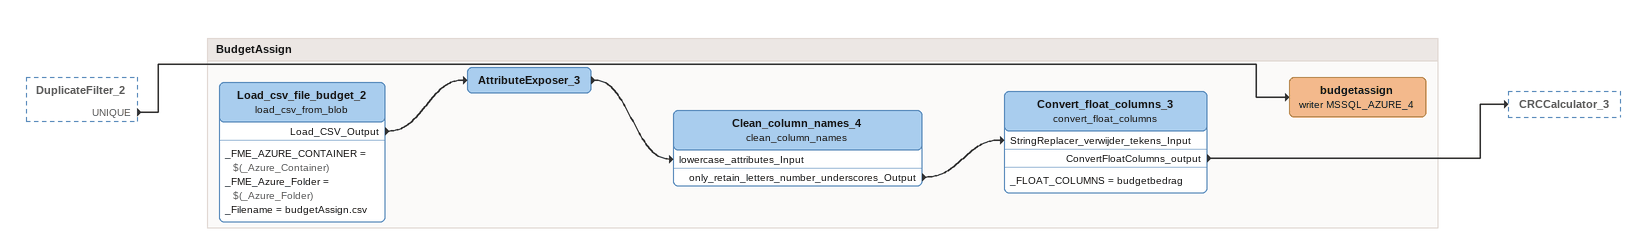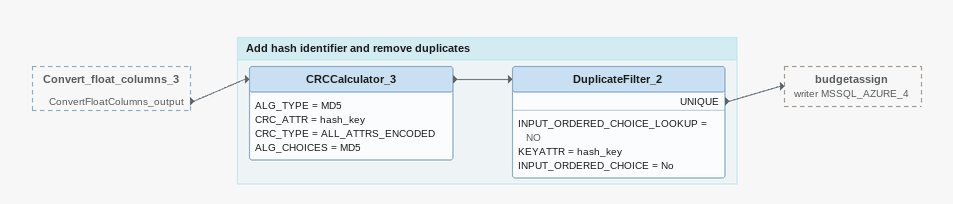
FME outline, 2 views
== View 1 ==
DuplicateFilter_2 [outside]
    UNIQUE -> budgetassign (writer MSSQL_AZURE_4)

Bookmark: BudgetAssign
Load_csv_file_budget_2: load_csv_from_blob
    _FME_AZURE_CONTAINER = $(_Azure_Container)
    _FME_Azure_Folder = $(_Azure_Folder)
    _Filename = budgetAssign.csv
    Load_CSV_Output -> AttributeExposer_3
AttributeExposer_3
    -> Clean_column_names_4 [lowercase_attributes_Input]
Clean_column_names_4: clean_column_names
    only_retain_letters_number_underscores_Output -> Convert_float_columns_3 [StringReplacer_verwijder_tekens_Input]
Convert_float_columns_3: convert_float_columns
    _FLOAT_COLUMNS = budgetbedrag
    ConvertFloatColumns_output -> CRCCalculator_3
budgetassign (writer MSSQL_AZURE_4)

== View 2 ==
Convert_float_columns_3 [outside]
    ConvertFloatColumns_output -> CRCCalculator_3

Bookmark: Add hash identifier and remove duplicates
CRCCalculator_3
    ALG_TYPE = MD5
    CRC_ATTR = hash_key
    CRC_TYPE = ALL_ATTRS_ENCODED
    ALG_CHOICES = MD5
    -> DuplicateFilter_2
DuplicateFilter_2
    INPUT_ORDERED_CHOICE_LOOKUP = NO
    KEYATTR = hash_key
    INPUT_ORDERED_CHOICE = No
    UNIQUE -> budgetassign (writer MSSQL_AZURE_4)
